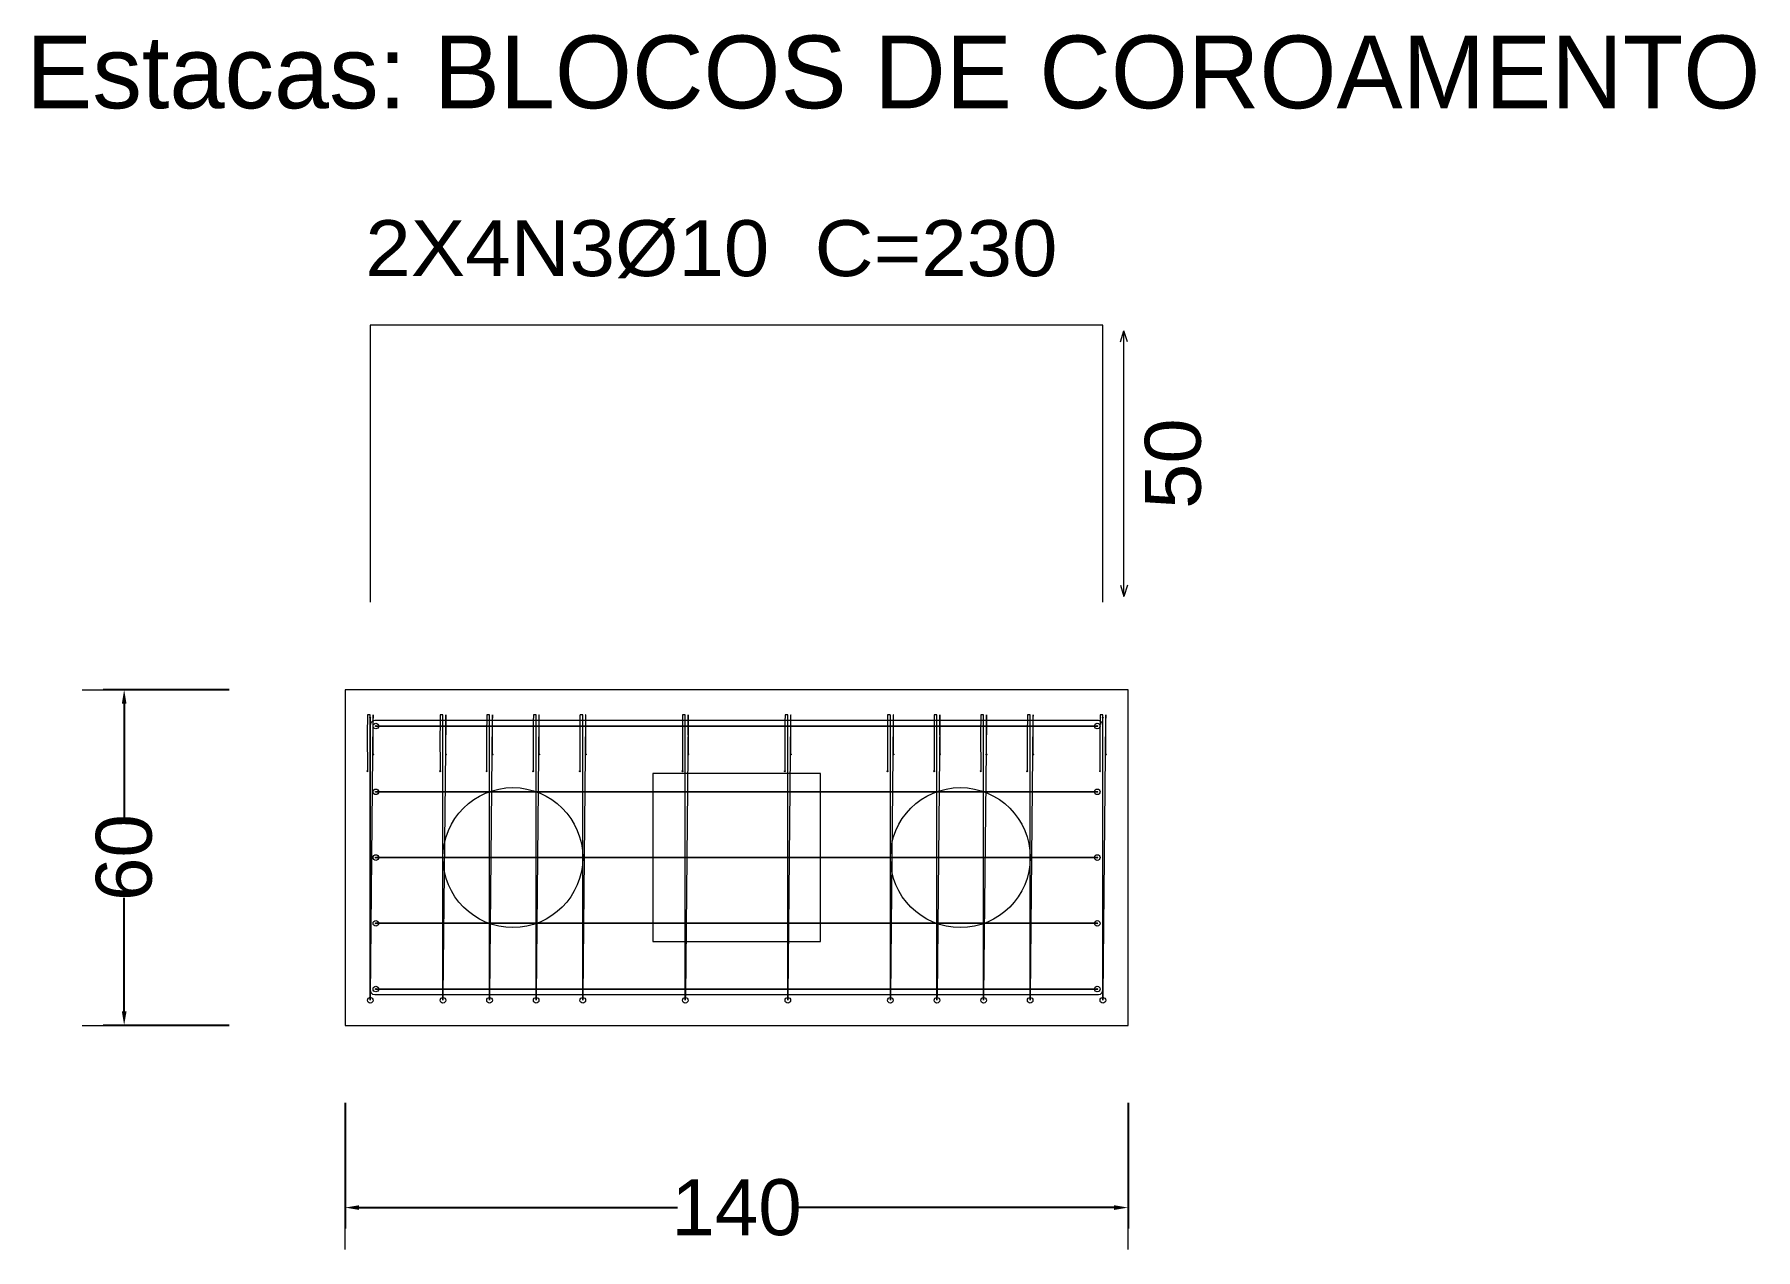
# Model space of a CAD drawing. Header units: millimetres. Extents: x 0 to 84, y 0 to 59.4.
# Drawn here: x 28.31 to 34.47, y 41.62 to 45.97 of the extents above; entities that cross this region are included whole.
import ezdxf
from ezdxf.enums import TextEntityAlignment as Align

# ---------------------------------------------------------------- set-up
doc = ezdxf.new("R2010")
doc.units = ezdxf.units.MM
for name, color, linetype, lineweight in [('FUN_COTAS', 2, 'Continuous', 0), ('FUN_DES_ARMADURAS', 4, 'Continuous', 0), ('FUN_GEOMETRIA', 2, 'Continuous', 0), ('FUN_TXT_ARMADURAS', 3, 'Continuous', 0)]:
    doc.layers.add(name, color=color, linetype=linetype, lineweight=lineweight)
doc.styles.add('CYPETXT', font='arial.ttf', dxfattribs={"height": 0.2})
doc.styles.add('CYPETXT_0.3', font='arial.ttf', dxfattribs={"height": 0.2})
doc.dimstyles.new('cype_arrow', dxfattribs={"dimtxt": 0.18, "dimasz": 0.05, "dimexe": 0.075, "dimexo": 0.075, "dimgap": 0, "dimtad": 0, "dimdec": 4, "dimzin": 0, "dimdsep": 46, "dimtxsty": 'CYPETXT_0.3', "dimcen": 0.09, "dimadec": 0, "dimazin": 0, "dimtfac": 1, "dimtdec": 4, "dimtofl": 0, "dimtmove": 2, "dimatfit": 3, "dimfxl": 1, "dimtolj": 1, "dimtzin": 0, "dimarcsym": 0})

# ---------------------------------------------------------------- blocks, each defined once
blk = doc.blocks.new('*D16')
at = {"layer": 'Defpoints', "color": 0}
for p in [(29.425, 42.2227), (32.225, 42.2227), (32.225, 41.7727)]:
    blk.add_point(p, dxfattribs=at)
at = {"layer": 'FUN_COTAS', "color": 0, "lineweight": -2, "transparency": 16777216}
for p, q in [((29.425, 42.1477), (29.425, 41.6977)), ((32.225, 42.1477), (32.225, 41.6977)), ((29.475, 41.7727), (30.6138, 41.7727)), ((32.175, 41.7727), (31.0362, 41.7727))]:
    blk.add_line(p, q, dxfattribs=at)
at = {"layer": 'FUN_COTAS', "color": 0, "transparency": 16777216}
for points in [[(29.475, 41.7811), (29.475, 41.7644), (29.425, 41.7727)], [(32.175, 41.7811), (32.175, 41.7644), (32.225, 41.7727)]]:
    blk.add_solid(points, dxfattribs=at)
at = {"layer": 'FUN_COTAS', "color": 0, "transparency": 16777216, "insert": (30.825, 41.7727), "char_height": 0.2, "attachment_point": 5, "style": 'CYPETXT_0.3'}
blk.add_mtext('\\A1;140', dxfattribs=at)
blk = doc.blocks.new('*D17')
at = {"layer": 'Defpoints', "color": 0}
for p in [(28.635, 43.6237), (29.085, 43.6237), (29.085, 42.4237)]:
    blk.add_point(p, dxfattribs=at)
at = {"layer": 'FUN_COTAS', "color": 0, "lineweight": -2, "transparency": 16777216}
for p, q in [((29.01, 43.6237), (28.56, 43.6237)), ((28.635, 43.5737), (28.635, 43.1672)), ((28.635, 42.4737), (28.635, 42.8803)), ((29.01, 42.4237), (28.56, 42.4237))]:
    blk.add_line(p, q, dxfattribs=at)
at = {"layer": 'FUN_COTAS', "color": 0, "transparency": 16777216}
for points in [[(28.6267, 43.5737), (28.6434, 43.5737), (28.635, 43.6237)], [(28.6267, 42.4737), (28.6434, 42.4737), (28.635, 42.4237)]]:
    blk.add_solid(points, dxfattribs=at)
at = {"layer": 'FUN_COTAS', "color": 0, "transparency": 16777216, "insert": (28.635, 43.0237), "char_height": 0.2, "attachment_point": 5, "rotation": 90, "style": 'CYPETXT_0.3'}
blk.add_mtext('\\A1;60', dxfattribs=at)

msp = doc.modelspace()

# ---------------------------------------------------------------- hatches: boundary and pattern name
at = {"layer": 'FUN_DES_ARMADURAS', "true_color": 0x000000}
h = msp.add_hatch(color=18, dxfattribs=at)
edge = h.paths.add_edge_path(flags=0)
edge.add_arc((29.51502, 43.52373), 0.0016, 0, 360)
h = msp.add_hatch(color=18, dxfattribs=at)
edge = h.paths.add_edge_path(flags=0)
edge.add_arc((32.13502, 43.52373), 0.0016, 0, 360)
h = msp.add_hatch(color=18, dxfattribs=at)
edge = h.paths.add_edge_path(flags=0)
edge.add_arc((29.53502, 43.49373), 0.0016, 0, 360)
h = msp.add_hatch(color=18, dxfattribs=at)
edge = h.paths.add_edge_path(flags=0)
edge.add_arc((29.53502, 43.49373), 0.0016, 0, 360)
h = msp.add_hatch(color=18, dxfattribs=at)
edge = h.paths.add_edge_path(flags=0)
edge.add_arc((32.11502, 43.49373), 0.0016, 0, 360)
h = msp.add_hatch(color=18, dxfattribs=at)
edge = h.paths.add_edge_path(flags=0)
edge.add_arc((32.11502, 43.49373), 0.0016, 0, 360)
h = msp.add_hatch(color=18, dxfattribs=at)
edge = h.paths.add_edge_path(flags=0)
edge.add_arc((29.52588, 43.39231), 0.0016, 0, 360)
h = msp.add_hatch(color=18, dxfattribs=at)
edge = h.paths.add_edge_path(flags=0)
edge.add_arc((29.78588, 43.39231), 0.0016, 0, 360)
h = msp.add_hatch(color=18, dxfattribs=at)
edge = h.paths.add_edge_path(flags=0)
edge.add_arc((29.95254, 43.39231), 0.0016, 0, 360)
h = msp.add_hatch(color=18, dxfattribs=at)
edge = h.paths.add_edge_path(flags=0)
edge.add_arc((30.11921, 43.39231), 0.0016, 0, 360)
h = msp.add_hatch(color=18, dxfattribs=at)
edge = h.paths.add_edge_path(flags=0)
edge.add_arc((30.28588, 43.39231), 0.0016, 0, 360)
h = msp.add_hatch(color=18, dxfattribs=at)
edge = h.paths.add_edge_path(flags=0)
edge.add_arc((30.65254, 43.39231), 0.0016, 0, 360)
h = msp.add_hatch(color=18, dxfattribs=at)
edge = h.paths.add_edge_path(flags=0)
edge.add_arc((31.01921, 43.39231), 0.0016, 0, 360)
h = msp.add_hatch(color=18, dxfattribs=at)
edge = h.paths.add_edge_path(flags=0)
edge.add_arc((31.38588, 43.39231), 0.0016, 0, 360)
h = msp.add_hatch(color=18, dxfattribs=at)
edge = h.paths.add_edge_path(flags=0)
edge.add_arc((31.55254, 43.39231), 0.0016, 0, 360)
h = msp.add_hatch(color=18, dxfattribs=at)
edge = h.paths.add_edge_path(flags=0)
edge.add_arc((31.71921, 43.39231), 0.0016, 0, 360)
h = msp.add_hatch(color=18, dxfattribs=at)
edge = h.paths.add_edge_path(flags=0)
edge.add_arc((31.88588, 43.39231), 0.0016, 0, 360)
h = msp.add_hatch(color=18, dxfattribs=at)
edge = h.paths.add_edge_path(flags=0)
edge.add_arc((32.14588, 43.39231), 0.0016, 0, 360)
h = msp.add_hatch(color=18, dxfattribs=at)
edge = h.paths.add_edge_path(flags=0)
edge.add_arc((29.50462, 43.33231), 0.0016, 0, 360)
h = msp.add_hatch(color=18, dxfattribs=at)
edge = h.paths.add_edge_path(flags=0)
edge.add_arc((29.76462, 43.33231), 0.0016, 0, 360)
h = msp.add_hatch(color=18, dxfattribs=at)
edge = h.paths.add_edge_path(flags=0)
edge.add_arc((29.93129, 43.33231), 0.0016, 0, 360)
h = msp.add_hatch(color=18, dxfattribs=at)
edge = h.paths.add_edge_path(flags=0)
edge.add_arc((30.09795, 43.33231), 0.0016, 0, 360)
h = msp.add_hatch(color=18, dxfattribs=at)
edge = h.paths.add_edge_path(flags=0)
edge.add_arc((30.26462, 43.33231), 0.0016, 0, 360)
h = msp.add_hatch(color=18, dxfattribs=at)
edge = h.paths.add_edge_path(flags=0)
edge.add_arc((30.63129, 43.33231), 0.0016, 0, 360)
h = msp.add_hatch(color=18, dxfattribs=at)
edge = h.paths.add_edge_path(flags=0)
edge.add_arc((30.99795, 43.33231), 0.0016, 0, 360)
h = msp.add_hatch(color=18, dxfattribs=at)
edge = h.paths.add_edge_path(flags=0)
edge.add_arc((31.36462, 43.33231), 0.0016, 0, 360)
h = msp.add_hatch(color=18, dxfattribs=at)
edge = h.paths.add_edge_path(flags=0)
edge.add_arc((31.53129, 43.33231), 0.0016, 0, 360)
h = msp.add_hatch(color=18, dxfattribs=at)
edge = h.paths.add_edge_path(flags=0)
edge.add_arc((31.69795, 43.33231), 0.0016, 0, 360)
h = msp.add_hatch(color=18, dxfattribs=at)
edge = h.paths.add_edge_path(flags=0)
edge.add_arc((31.86462, 43.33231), 0.0016, 0, 360)
h = msp.add_hatch(color=18, dxfattribs=at)
edge = h.paths.add_edge_path(flags=0)
edge.add_arc((32.12462, 43.33231), 0.0016, 0, 360)
h = msp.add_hatch(color=18, dxfattribs=at)
edge = h.paths.add_edge_path(flags=0)
edge.add_arc((29.53502, 43.25873), 0.0016, 0, 360)
h = msp.add_hatch(color=18, dxfattribs=at)
edge = h.paths.add_edge_path(flags=0)
edge.add_arc((29.53502, 43.25873), 0.0016, 0, 360)
h = msp.add_hatch(color=18, dxfattribs=at)
edge = h.paths.add_edge_path(flags=0)
edge.add_arc((32.11502, 43.25873), 0.0016, 0, 360)
h = msp.add_hatch(color=18, dxfattribs=at)
edge = h.paths.add_edge_path(flags=0)
edge.add_arc((32.11502, 43.25873), 0.0016, 0, 360)
h = msp.add_hatch(color=18, dxfattribs=at)
edge = h.paths.add_edge_path(flags=0)
edge.add_arc((29.53502, 43.02373), 0.0016, 0, 360)
h = msp.add_hatch(color=18, dxfattribs=at)
edge = h.paths.add_edge_path(flags=0)
edge.add_arc((29.53502, 43.02373), 0.0016, 0, 360)
h = msp.add_hatch(color=18, dxfattribs=at)
edge = h.paths.add_edge_path(flags=0)
edge.add_arc((32.11502, 43.02373), 0.0016, 0, 360)
h = msp.add_hatch(color=18, dxfattribs=at)
edge = h.paths.add_edge_path(flags=0)
edge.add_arc((32.11502, 43.02373), 0.0016, 0, 360)
h = msp.add_hatch(color=18, dxfattribs=at)
edge = h.paths.add_edge_path(flags=0)
edge.add_arc((29.53502, 42.78873), 0.0016, 0, 360)
h = msp.add_hatch(color=18, dxfattribs=at)
edge = h.paths.add_edge_path(flags=0)
edge.add_arc((29.53502, 42.78873), 0.0016, 0, 360)
h = msp.add_hatch(color=18, dxfattribs=at)
edge = h.paths.add_edge_path(flags=0)
edge.add_arc((32.11502, 42.78873), 0.0016, 0, 360)
h = msp.add_hatch(color=18, dxfattribs=at)
edge = h.paths.add_edge_path(flags=0)
edge.add_arc((32.11502, 42.78873), 0.0016, 0, 360)
h = msp.add_hatch(color=18, dxfattribs=at)
edge = h.paths.add_edge_path(flags=0)
edge.add_arc((29.53502, 42.55373), 0.0016, 0, 360)
h = msp.add_hatch(color=18, dxfattribs=at)
edge = h.paths.add_edge_path(flags=0)
edge.add_arc((29.53502, 42.55373), 0.0016, 0, 360)
h = msp.add_hatch(color=18, dxfattribs=at)
edge = h.paths.add_edge_path(flags=0)
edge.add_arc((32.11502, 42.55373), 0.0016, 0, 360)
h = msp.add_hatch(color=18, dxfattribs=at)
edge = h.paths.add_edge_path(flags=0)
edge.add_arc((32.11502, 42.55373), 0.0016, 0, 360)
h = msp.add_hatch(color=18, dxfattribs=at)
edge = h.paths.add_edge_path(flags=0)
edge.add_arc((29.51502, 42.52373), 0.0016, 0, 360)
h = msp.add_hatch(color=18, dxfattribs=at)
edge = h.paths.add_edge_path(flags=0)
edge.add_arc((32.13502, 42.52373), 0.0016, 0, 360)

# ---------------------------------------------------------------- linework, layer by layer
at = {"layer": 'FUN_COTAS', "color": 18, "true_color": 0x000000}
for p, q in [((28.48502, 43.62373), (28.78502, 43.62373)), ((28.48502, 42.42373), (28.78502, 42.42373)), ((29.42502, 41.62273), (29.42502, 41.92273)), ((32.22502, 41.62273), (32.22502, 41.92273))]:
    msp.add_line(p, q, dxfattribs=at)
at = {"layer": 'FUN_DES_ARMADURAS', "color": 18, "true_color": 0x000000}
for points in [[(32.13502, 43.93673), (32.13502, 44.92673), (29.51502, 44.92673), (29.51502, 43.93673)], [(29.52588, 43.39231), (29.5257, 43.52896), (29.52567, 43.53249), (29.52562, 43.53373), (29.5252, 43.53373), (29.52509, 43.53155), (29.52497, 43.52558), (29.52486, 43.51744), (29.51518, 42.53003), (29.5151, 42.52188), (29.51505, 42.51592), (29.51502, 42.51373), (29.51502, 42.51592), (29.51502, 42.52188), (29.51502, 42.53003), (29.51502, 43.51743), (29.515, 43.52558), (29.51493, 43.53155), (29.51484, 43.53373), (29.5052, 43.53373), (29.50509, 43.53155), (29.50497, 43.52558), (29.50486, 43.51744), (29.5045, 43.48049), (29.50445, 43.47425), (29.50444, 43.46896), (29.50462, 43.33231)], [(29.51502, 43.52373), (29.51502, 42.55003), (29.51721, 42.54188), (29.52317, 42.53592), (29.53132, 42.53373), (32.11872, 42.53373), (32.12687, 42.53592), (32.13284, 42.54188), (32.13502, 42.55003), (32.13502, 43.52373)], [(29.78588, 43.39231), (29.7857, 43.52896), (29.78567, 43.53249), (29.78562, 43.53373), (29.7852, 43.53373), (29.78509, 43.53155), (29.78497, 43.52558), (29.78486, 43.51744), (29.77518, 42.53003), (29.7751, 42.52188), (29.77505, 42.51592), (29.77502, 42.51373), (29.77502, 42.51592), (29.77502, 42.52188), (29.77502, 42.53003), (29.77502, 43.51743), (29.775, 43.52558), (29.77493, 43.53155), (29.77484, 43.53373), (29.7652, 43.53373), (29.76509, 43.53155), (29.76497, 43.52558), (29.76486, 43.51744), (29.7645, 43.48049), (29.76445, 43.47425), (29.76444, 43.46896), (29.76462, 43.33231)], [(29.95254, 43.39231), (29.95236, 43.52896), (29.95234, 43.53249), (29.95228, 43.53373), (29.95187, 43.53373), (29.95176, 43.53155), (29.95163, 43.52558), (29.95153, 43.51744), (29.94185, 42.53003), (29.94177, 42.52188), (29.94171, 42.51592), (29.94169, 42.51373), (29.94169, 42.51592), (29.94169, 42.52188), (29.94169, 42.53003), (29.94169, 43.51743), (29.94167, 43.52558), (29.9416, 43.53155), (29.94151, 43.53373), (29.93187, 43.53373), (29.93176, 43.53155), (29.93163, 43.52558), (29.93153, 43.51744), (29.93117, 43.48049), (29.93112, 43.47425), (29.93111, 43.46896), (29.93129, 43.33231)], [(30.11921, 43.39231), (30.11903, 43.52896), (30.11901, 43.53249), (30.11895, 43.53373), (30.11854, 43.53373), (30.11843, 43.53155), (30.1183, 43.52558), (30.1182, 43.51744), (30.10852, 42.53003), (30.10844, 42.52188), (30.10838, 42.51592), (30.10836, 42.51373), (30.10836, 42.51592), (30.10836, 42.52188), (30.10836, 42.53003), (30.10836, 43.51743), (30.10833, 43.52558), (30.10827, 43.53155), (30.10818, 43.53373), (30.09854, 43.53373), (30.09843, 43.53155), (30.0983, 43.52558), (30.0982, 43.51744), (30.09783, 43.48049), (30.09779, 43.47425), (30.09777, 43.46896), (30.09795, 43.33231)], [(30.28588, 43.39231), (30.2857, 43.52896), (30.28567, 43.53249), (30.28562, 43.53373), (30.2852, 43.53373), (30.28509, 43.53155), (30.28497, 43.52558), (30.28486, 43.51744), (30.27518, 42.53003), (30.2751, 42.52188), (30.27505, 42.51592), (30.27502, 42.51373), (30.27502, 42.51592), (30.27502, 42.52188), (30.27502, 42.53003), (30.27502, 43.51743), (30.275, 43.52558), (30.27493, 43.53155), (30.27484, 43.53373), (30.2652, 43.53373), (30.26509, 43.53155), (30.26497, 43.52558), (30.26486, 43.51744), (30.2645, 43.48049), (30.26445, 43.47425), (30.26444, 43.46896), (30.26462, 43.33231)], [(30.65254, 43.39231), (30.65236, 43.52896), (30.65234, 43.53249), (30.65228, 43.53373), (30.65187, 43.53373), (30.65176, 43.53155), (30.65163, 43.52558), (30.65153, 43.51744), (30.64185, 42.53003), (30.64177, 42.52188), (30.64171, 42.51592), (30.64169, 42.51373), (30.64169, 42.51592), (30.64169, 42.52188), (30.64169, 42.53003), (30.64169, 43.51743), (30.64167, 43.52558), (30.6416, 43.53155), (30.64151, 43.53373), (30.63187, 43.53373), (30.63176, 43.53155), (30.63163, 43.52558), (30.63153, 43.51744), (30.63117, 43.48049), (30.63112, 43.47425), (30.63111, 43.46896), (30.63129, 43.33231)], [(31.01921, 43.39231), (31.01903, 43.52896), (31.01901, 43.53249), (31.01895, 43.53373), (31.01854, 43.53373), (31.01843, 43.53155), (31.0183, 43.52558), (31.0182, 43.51744), (31.00852, 42.53003), (31.00844, 42.52188), (31.00838, 42.51592), (31.00836, 42.51373), (31.00836, 42.51592), (31.00836, 42.52188), (31.00836, 42.53003), (31.00836, 43.51743), (31.00833, 43.52558), (31.00827, 43.53155), (31.00818, 43.53373), (30.99854, 43.53373), (30.99843, 43.53155), (30.9983, 43.52558), (30.9982, 43.51744), (30.99783, 43.48049), (30.99779, 43.47425), (30.99777, 43.46896), (30.99795, 43.33231)], [(31.38588, 43.39231), (31.3857, 43.52896), (31.38567, 43.53249), (31.38562, 43.53373), (31.3852, 43.53373), (31.38509, 43.53155), (31.38497, 43.52558), (31.38486, 43.51744), (31.37518, 42.53003), (31.3751, 42.52188), (31.37505, 42.51592), (31.37502, 42.51373), (31.37502, 42.51592), (31.37502, 42.52188), (31.37502, 42.53003), (31.37502, 43.51743), (31.375, 43.52558), (31.37493, 43.53155), (31.37484, 43.53373), (31.3652, 43.53373), (31.36509, 43.53155), (31.36497, 43.52558), (31.36486, 43.51744), (31.3645, 43.48049), (31.36445, 43.47425), (31.36444, 43.46896), (31.36462, 43.33231)], [(31.55254, 43.39231), (31.55236, 43.52896), (31.55234, 43.53249), (31.55228, 43.53373), (31.55187, 43.53373), (31.55176, 43.53155), (31.55163, 43.52558), (31.55153, 43.51744), (31.54185, 42.53003), (31.54177, 42.52188), (31.54171, 42.51592), (31.54169, 42.51373), (31.54169, 42.51592), (31.54169, 42.52188), (31.54169, 42.53003), (31.54169, 43.51743), (31.54167, 43.52558), (31.5416, 43.53155), (31.54151, 43.53373), (31.53187, 43.53373), (31.53176, 43.53155), (31.53163, 43.52558), (31.53153, 43.51744), (31.53117, 43.48049), (31.53112, 43.47425), (31.53111, 43.46896), (31.53129, 43.33231)], [(31.71921, 43.39231), (31.71903, 43.52896), (31.71901, 43.53249), (31.71895, 43.53373), (31.71854, 43.53373), (31.71843, 43.53155), (31.7183, 43.52558), (31.7182, 43.51744), (31.70852, 42.53003), (31.70844, 42.52188), (31.70838, 42.51592), (31.70836, 42.51373), (31.70836, 42.51592), (31.70836, 42.52188), (31.70836, 42.53003), (31.70836, 43.51743), (31.70833, 43.52558), (31.70827, 43.53155), (31.70818, 43.53373), (31.69854, 43.53373), (31.69843, 43.53155), (31.6983, 43.52558), (31.6982, 43.51744), (31.69783, 43.48049), (31.69779, 43.47425), (31.69777, 43.46896), (31.69795, 43.33231)], [(31.88588, 43.39231), (31.8857, 43.52896), (31.88567, 43.53249), (31.88562, 43.53373), (31.8852, 43.53373), (31.88509, 43.53155), (31.88497, 43.52558), (31.88486, 43.51744), (31.87518, 42.53003), (31.8751, 42.52188), (31.87505, 42.51592), (31.87502, 42.51373), (31.87502, 42.51592), (31.87502, 42.52188), (31.87502, 42.53003), (31.87502, 43.51743), (31.875, 43.52558), (31.87493, 43.53155), (31.87484, 43.53373), (31.8652, 43.53373), (31.86509, 43.53155), (31.86497, 43.52558), (31.86486, 43.51744), (31.8645, 43.48049), (31.86445, 43.47425), (31.86444, 43.46896), (31.86462, 43.33231)], [(32.14588, 43.39231), (32.1457, 43.52896), (32.14567, 43.53249), (32.14562, 43.53373), (32.1452, 43.53373), (32.14509, 43.53155), (32.14497, 43.52558), (32.14486, 43.51744), (32.13518, 42.53003), (32.1351, 42.52188), (32.13505, 42.51592), (32.13502, 42.51373), (32.13502, 42.51592), (32.13502, 42.52188), (32.13502, 42.53003), (32.13502, 43.51743), (32.135, 43.52558), (32.13493, 43.53155), (32.13484, 43.53373), (32.1252, 43.53373), (32.12509, 43.53155), (32.12497, 43.52558), (32.12486, 43.51744), (32.1245, 43.48049), (32.12445, 43.47425), (32.12444, 43.46896), (32.12462, 43.33231)], [(32.13502, 42.52373), (32.13502, 43.49743), (32.13284, 43.50558), (32.12687, 43.51155), (32.11872, 43.51373), (29.53132, 43.51373), (29.52317, 43.51155), (29.51721, 43.50558), (29.51502, 43.49743), (29.51502, 42.52373)], [(29.53502, 43.49373), (29.53721, 43.49373), (29.54317, 43.49373), (29.55132, 43.49373), (32.09872, 43.49373), (32.10687, 43.49373), (32.11284, 43.49373), (32.11502, 43.49373)], [(32.11502, 43.49373), (32.11284, 43.49373), (32.10687, 43.49373), (32.09872, 43.49373), (29.55132, 43.49373), (29.54317, 43.49373), (29.53721, 43.49373), (29.53502, 43.49373)], [(29.53502, 43.25873), (29.53721, 43.25873), (29.54317, 43.25873), (29.55132, 43.25873), (32.09872, 43.25873), (32.10687, 43.25873), (32.11284, 43.25873), (32.11502, 43.25873)], [(32.11502, 43.25873), (32.11284, 43.25873), (32.10687, 43.25873), (32.09872, 43.25873), (29.55132, 43.25873), (29.54317, 43.25873), (29.53721, 43.25873), (29.53502, 43.25873)], [(29.53502, 43.02373), (29.53721, 43.02373), (29.54317, 43.02373), (29.55132, 43.02373), (32.09872, 43.02373), (32.10687, 43.02373), (32.11284, 43.02373), (32.11502, 43.02373)], [(32.11502, 43.02373), (32.11284, 43.02373), (32.10687, 43.02373), (32.09872, 43.02373), (29.55132, 43.02373), (29.54317, 43.02373), (29.53721, 43.02373), (29.53502, 43.02373)], [(29.53502, 42.78873), (29.53721, 42.78873), (29.54317, 42.78873), (29.55132, 42.78873), (32.09872, 42.78873), (32.10687, 42.78873), (32.11284, 42.78873), (32.11502, 42.78873)], [(32.11502, 42.78873), (32.11284, 42.78873), (32.10687, 42.78873), (32.09872, 42.78873), (29.55132, 42.78873), (29.54317, 42.78873), (29.53721, 42.78873), (29.53502, 42.78873)], [(29.53502, 42.55373), (29.53721, 42.55373), (29.54317, 42.55373), (29.55132, 42.55373), (32.09872, 42.55373), (32.10687, 42.55373), (32.11284, 42.55373), (32.11502, 42.55373)], [(32.11502, 42.55373), (32.11284, 42.55373), (32.10687, 42.55373), (32.09872, 42.55373), (29.55132, 42.55373), (29.54317, 42.55373), (29.53721, 42.55373), (29.53502, 42.55373)]]:
    msp.add_lwpolyline(points, dxfattribs=at)
for centre, radius in [((29.51502, 43.52373), 0.0016), ((32.13502, 43.52373), 0.0016), ((29.53502, 43.49373), 0.01), ((29.53502, 43.49373), 0.01), ((29.53502, 43.49373), 0.0016), ((29.53502, 43.49373), 0.0016), ((32.11502, 43.49373), 0.01), ((32.11502, 43.49373), 0.01), ((32.11502, 43.49373), 0.0016), ((32.11502, 43.49373), 0.0016), ((29.52588, 43.39231), 0.0016), ((29.78588, 43.39231), 0.0016), ((29.95254, 43.39231), 0.0016), ((30.11921, 43.39231), 0.0016), ((30.28588, 43.39231), 0.0016), ((30.65254, 43.39231), 0.0016), ((31.01921, 43.39231), 0.0016), ((31.38588, 43.39231), 0.0016), ((31.55254, 43.39231), 0.0016), ((31.71921, 43.39231), 0.0016), ((31.88588, 43.39231), 0.0016), ((32.14588, 43.39231), 0.0016), ((29.50462, 43.33231), 0.0016), ((29.76462, 43.33231), 0.0016), ((29.93129, 43.33231), 0.0016), ((30.09795, 43.33231), 0.0016), ((30.26462, 43.33231), 0.0016), ((30.63129, 43.33231), 0.0016), ((30.99795, 43.33231), 0.0016), ((31.36462, 43.33231), 0.0016), ((31.53129, 43.33231), 0.0016), ((31.69795, 43.33231), 0.0016), ((31.86462, 43.33231), 0.0016), ((32.12462, 43.33231), 0.0016), ((29.53502, 43.25873), 0.01), ((29.53502, 43.25873), 0.01), ((29.53502, 43.25873), 0.0016), ((29.53502, 43.25873), 0.0016), ((32.11502, 43.25873), 0.01), ((32.11502, 43.25873), 0.01), ((32.11502, 43.25873), 0.0016), ((32.11502, 43.25873), 0.0016), ((29.53502, 43.02373), 0.01), ((29.53502, 43.02373), 0.01), ((29.53502, 43.02373), 0.0016), ((29.53502, 43.02373), 0.0016), ((32.11502, 43.02373), 0.01), ((32.11502, 43.02373), 0.01), ((32.11502, 43.02373), 0.0016), ((32.11502, 43.02373), 0.0016), ((29.53502, 42.78873), 0.01), ((29.53502, 42.78873), 0.01), ((29.53502, 42.78873), 0.0016), ((29.53502, 42.78873), 0.0016), ((32.11502, 42.78873), 0.01), ((32.11502, 42.78873), 0.01), ((32.11502, 42.78873), 0.0016), ((32.11502, 42.78873), 0.0016), ((29.53502, 42.55373), 0.01), ((29.53502, 42.55373), 0.01), ((29.53502, 42.55373), 0.0016), ((29.53502, 42.55373), 0.0016), ((32.11502, 42.55373), 0.01), ((32.11502, 42.55373), 0.01), ((32.11502, 42.55373), 0.0016), ((32.11502, 42.55373), 0.0016), ((29.51502, 42.51373), 0.01), ((29.51502, 42.52373), 0.0016), ((29.77502, 42.51373), 0.01), ((29.94169, 42.51373), 0.01), ((30.10836, 42.51373), 0.01), ((30.27502, 42.51373), 0.01), ((30.64169, 42.51373), 0.01), ((31.00836, 42.51373), 0.01), ((31.37502, 42.51373), 0.01), ((31.54169, 42.51373), 0.01), ((31.70836, 42.51373), 0.01), ((31.87502, 42.51373), 0.01), ((32.13502, 42.51373), 0.01), ((32.13502, 42.52373), 0.0016)]:
    msp.add_circle(centre, radius, dxfattribs=at)
at = {"layer": 'FUN_GEOMETRIA', "color": 18, "true_color": 0x000000}
for points in [[(29.42502, 42.42373), (32.22502, 42.42373), (32.22502, 43.62373), (29.42502, 43.62373), (29.42502, 42.42373)], [(30.52502, 42.72373), (31.12502, 42.72373), (31.12502, 43.32373), (30.52502, 43.32373), (30.52502, 42.72373)]]:
    msp.add_lwpolyline(points, close=True, dxfattribs=at)
for centre in [(30.02502, 43.02373), (31.62502, 43.02373)]:
    msp.add_circle(centre, 0.25, dxfattribs=at)
at = {"layer": 'FUN_TXT_ARMADURAS', "color": 18, "true_color": 0x000000}
for p, q in [((32.19752, 44.86653), (32.21002, 44.90653)), ((32.22252, 44.86653), (32.21002, 44.90653)), ((32.21002, 43.95693), (32.21002, 44.90653)), ((32.19752, 43.99693), (32.21002, 43.95693)), ((32.22252, 43.99693), (32.21002, 43.95693))]:
    msp.add_line(p, q, dxfattribs=at)

# ---------------------------------------------------------------- texts
at = {"layer": 'FUN_TXT_ARMADURAS', "color": 18, "true_color": 0x000000, "style": 'CYPETXT'}
for s, height, width, p, p2 in [('Estacas: BLOCOS DE COROAMENTO', 0.26, 0.97537, (28.28502, 45.70173), (34.48602, 45.70173)), ('2X4N3%%c10  C=230', 0.2, 1.044851, (29.49752, 45.10173), (31.97252, 45.10173))]:
    msp.add_text(s, height=height, dxfattribs=dict(at, width=width)).set_placement(p, p2, align=Align.FIT)
at = {"layer": 'FUN_TXT_ARMADURAS', "color": 18, "true_color": 0x000000, "style": 'CYPETXT', "width": 1.042546}
msp.add_text('50', height=0.2, rotation=90, dxfattribs=at).set_placement((32.48502, 44.26973), (32.48502, 44.59373), align=Align.FIT)

# ---------------------------------------------------------------- dimensions: what is measured, and where the dimension line sits
at = {"layer": 'FUN_COTAS', "color": 18, "true_color": 0x000000}
for p1, p2, distance, text, picture, middle in [((29.08502, 42.42373), (29.08502, 43.62373), 0.45, '60', '*D17', (28.63502, 43.02373)), ((29.42502, 42.22273), (32.22502, 42.22273), -0.45, '140', '*D16', (30.82502, 41.77273))]:
    dim = msp.add_aligned_dim(p1=p1, p2=p2, distance=distance, text=text, dimstyle='cype_arrow', dxfattribs=at)
    dim.commit()
    dim.dimension.update_dxf_attribs({"geometry": picture, "text_midpoint": middle})

doc.saveas('drawing.dxf')
